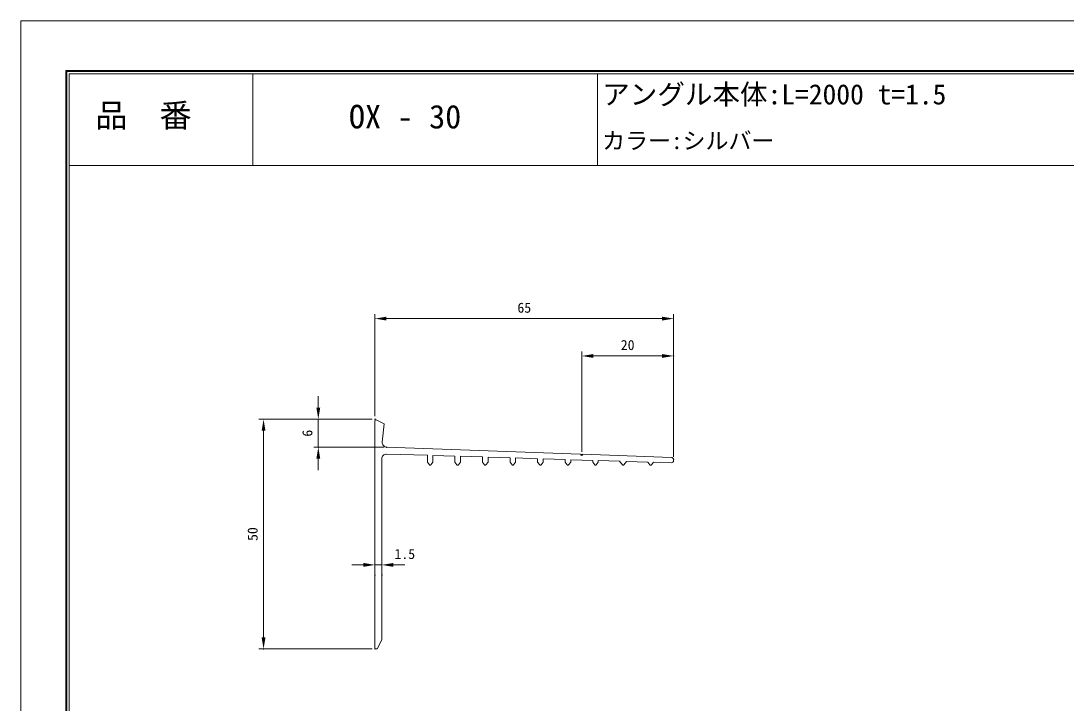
# Model space of a CAD drawing. Units: millimetres, scale not verified. Extents: x -210 to 210, y -148 to 148.
# Drawn here: x -210 to 17.5, y 0 to 148.5 of the extents above; entities that cross this region are included whole.
import ezdxf
from ezdxf.enums import TextEntityAlignment as Align

# ---------------------------------------------------------------- set-up
doc = ezdxf.new("R2010")
doc.units = ezdxf.units.MM
doc.header["$LTSCALE"] = 0.5
doc.header["$PDMODE"] = 32
doc.header["$PDSIZE"] = 0.1
for name, color, linetype, lineweight in [('0-1_1-1図枠', 3, 'Continuous', 18), ('0-3_2-1寸法', 7, 'Continuous', 9), ('0-4_Defpoints', 7, 'Continuous', 9), ('0-6_5-1実寸型', 1, 'Continuous', 18)]:
    doc.layers.add(name, color=color, linetype=linetype, lineweight=lineweight)
doc.layers.add('0-2_1-2図名', color=7, linetype='Continuous')
doc.layers.add('0-5_1-4文字', color=7, linetype='Continuous')
doc.styles.add('ＭＳ ゴシック', font='')
doc.styles.get('ＭＳ ゴシック').set_extended_font_data('MS Gothic')

# ---------------------------------------------------------------- blocks, each defined once
blk = doc.blocks.new('D13')
at = {"layer": '0-3_2-1寸法'}
for p, q in [((76.4317, 210.298), (51.8099, 210.298)), ((52.8099, 207.798), (52.8099, 162.798)), ((76.4317, 160.298), (51.8099, 160.298))]:
    blk.add_line(p, q, dxfattribs=at)
for points in [[(52.3932, 207.798), (53.2265, 207.798), (52.8099, 210.298)], [(52.3932, 162.798), (53.2265, 162.798), (52.8099, 160.298)]]:
    blk.add_solid(points, dxfattribs=at)
at = {"layer": '0-4_Defpoints'}
for p in [(77.0567, 210.298), (52.8099, 160.298), (77.0567, 160.298)]:
    blk.add_point(p, dxfattribs=at)
at = {"layer": '0-3_2-1寸法', "style": 'ＭＳ ゴシック'}
blk.add_text('50', height=2.199, rotation=90, dxfattribs=at).set_placement((52.1849, 183.798), align=Align.BOTTOM_LEFT)
blk = doc.blocks.new('D14')
at = {"layer": '0-3_2-1寸法'}
for p, q in [((64.7208, 212.798), (64.7208, 215.298)), ((76.4317, 210.298), (63.7208, 210.298)), ((64.7208, 210.298), (64.7208, 204.2099)), ((78.9882, 204.2099), (63.7208, 204.2099)), ((64.7208, 201.7099), (64.7208, 199.2099))]:
    blk.add_line(p, q, dxfattribs=at)
for points in [[(64.3041, 212.798), (65.1375, 212.798), (64.7208, 210.298)], [(64.3041, 201.7099), (65.1375, 201.7099), (64.7208, 204.2099)]]:
    blk.add_solid(points, dxfattribs=at)
at = {"layer": '0-4_Defpoints'}
for p in [(77.0567, 210.298), (64.7208, 204.2099), (79.6132, 204.2099)]:
    blk.add_point(p, dxfattribs=at)
at = {"layer": '0-3_2-1寸法', "style": 'ＭＳ ゴシック'}
blk.add_text('6', height=2.199, rotation=90, dxfattribs=at).set_placement((64.0958, 206.5039), align=Align.BOTTOM_LEFT)
blk = doc.blocks.new('D15')
at = {"layer": '0-3_2-1寸法'}
for p, q in [((77.0567, 210.923), (77.0567, 233.1919)), ((139.5567, 232.1919), (79.5567, 232.1919)), ((142.0567, 202.1206), (142.0567, 233.1919))]:
    blk.add_line(p, q, dxfattribs=at)
for points in [[(79.5567, 232.6086), (79.5567, 231.7753), (77.0567, 232.1919)], [(139.5567, 232.6086), (139.5567, 231.7753), (142.0567, 232.1919)]]:
    blk.add_solid(points, dxfattribs=at)
at = {"layer": '0-4_Defpoints'}
for p in [(77.0567, 232.1919), (77.0567, 210.298), (142.0567, 201.4956)]:
    blk.add_point(p, dxfattribs=at)
at = {"layer": '0-3_2-1寸法', "style": 'ＭＳ ゴシック'}
blk.add_text('65', height=2.199, dxfattribs=at).set_placement((108.0567, 232.8169), align=Align.BOTTOM_LEFT)
blk = doc.blocks.new('D16')
at = {"layer": '0-3_2-1寸法'}
for p, q in [((74.5567, 178.582), (72.0567, 178.582)), ((77.0567, 176.9856), (77.0567, 179.582)), ((78.5567, 178.582), (77.0567, 178.582)), ((78.5567, 176.9856), (78.5567, 179.582)), ((81.0567, 178.582), (83.5567, 178.582))]:
    blk.add_line(p, q, dxfattribs=at)
for points in [[(74.5567, 178.9987), (74.5567, 178.1654), (77.0567, 178.582)], [(81.0567, 178.9987), (81.0567, 178.1654), (78.5567, 178.582)]]:
    blk.add_solid(points, dxfattribs=at)
at = {"layer": '0-4_Defpoints'}
for p in [(77.0567, 178.582), (77.0567, 176.3606), (78.5567, 176.3606)]:
    blk.add_point(p, dxfattribs=at)
at = {"layer": '0-3_2-1寸法', "style": 'ＭＳ ゴシック'}
blk.add_text('1.5', height=2.199, dxfattribs=at).set_placement((81.3067, 179.207), align=Align.BOTTOM_LEFT)
blk = doc.blocks.new('D17')
at = {"layer": '0-3_2-1寸法'}
for p, q in [((122.0533, 203.2286), (122.0533, 225.0633)), ((124.5533, 224.0633), (139.5567, 224.0633)), ((142.0567, 202.1206), (142.0567, 225.0633))]:
    blk.add_line(p, q, dxfattribs=at)
for points in [[(124.5533, 224.4799), (124.5533, 223.6466), (122.0533, 224.0633)], [(139.5567, 224.4799), (139.5567, 223.6466), (142.0567, 224.0633)]]:
    blk.add_solid(points, dxfattribs=at)
at = {"layer": '0-4_Defpoints'}
for p in [(142.0567, 224.0633), (122.0533, 202.6036), (142.0567, 201.4956)]:
    blk.add_point(p, dxfattribs=at)
at = {"layer": '0-3_2-1寸法', "style": 'ＭＳ ゴシック'}
blk.add_text('20', height=2.199, dxfattribs=at).set_placement((130.555, 224.6883), align=Align.BOTTOM_LEFT)

msp = doc.modelspace()

# ---------------------------------------------------------------- linework, layer by layer
at = {"layer": '0-1_1-1図枠'}
for p, q in [((-199.9935, 137.5), (-199.9935, -137.5)), ((-199.9935, 137.5), (200.0065, 137.5)), ((-199.4935, 137), (-199.4935, -137)), ((-199.4935, 137), (199.5065, 137)), ((-159.4935, 137), (-159.4935, 117)), ((-84.4935, 137), (-84.4935, 117)), ((-199.4935, 117), (199.5065, 117))]:
    msp.add_line(p, q, dxfattribs=at)
at = {"layer": '0-4_Defpoints'}
for q in [(-200.1935, -137.7), (200.2065, 137.7), (-200.1935, -137.7), (200.2065, 137.7)]:
    msp.add_line((-200.1935, 137.7), q, dxfattribs=at)
msp.add_lwpolyline([(-209.9935, -148.5), (-209.9935, 148.5), (210.0065, 148.5), (210.0065, -148.5)], close=True, dxfattribs=at)
at = {"layer": '0-6_5-1実寸型'}
for p, q in [((-132.9368, 61.4744), (-132.9368, 11.798)), ((-130.3804, 55.7099), (-88.1917, 54.202)), ((-131.4368, 53.2154), (-131.4368, 13.798)), ((-130.4062, 54.2149), (-121.5368, 53.9427)), ((-121.5368, 53.9427), (-121.5368, 52.439)), ((-121.5368, 52.439), (-121.0908, 51.8705)), ((-120.3368, 52.4391), (-120.7821, 51.8705)), ((-120.3368, 53.9059), (-115.5368, 53.7586)), ((-120.3368, 53.9059), (-120.3368, 52.4391)), ((-115.5368, 53.7586), (-115.5368, 52.439)), ((-115.5368, 52.439), (-115.0908, 51.8705)), ((-114.3368, 52.4391), (-114.7821, 51.8705)), ((-114.3368, 53.7218), (-109.5368, 53.5745)), ((-114.3368, 53.7218), (-114.3368, 52.4391)), ((-109.5368, 53.5745), (-109.5368, 52.439)), ((-109.5368, 52.439), (-109.0908, 51.8705)), ((-108.3368, 52.4391), (-108.7821, 51.8705)), ((-108.3368, 53.5377), (-103.5368, 53.3904)), ((-108.3368, 53.5377), (-108.3368, 52.4391)), ((-103.5368, 53.3904), (-103.5368, 52.439)), ((-103.5368, 52.439), (-103.0908, 51.8705)), ((-102.3368, 52.4391), (-102.7821, 51.8705)), ((-102.3368, 53.3536), (-97.5368, 53.2063)), ((-102.3368, 53.3536), (-102.3368, 52.4391)), ((-97.5368, 53.2063), (-97.5368, 52.439)), ((-97.5368, 52.439), (-97.0908, 51.8705)), ((-96.3368, 52.4391), (-96.7821, 51.8705)), ((-96.3368, 53.1695), (-91.5368, 53.0222)), ((-96.3368, 53.1695), (-96.3368, 52.4391)), ((-91.5368, 53.0222), (-91.5368, 52.439)), ((-91.5368, 52.439), (-91.0908, 51.8705)), ((-90.3368, 52.4391), (-90.7821, 51.8705)), ((-90.3368, 52.9854), (-85.5368, 52.8381)), ((-90.3368, 52.9854), (-90.3368, 52.4391)), ((-88.1917, 54.202), (-88.1254, 54.0281)), ((-87.6963, 54.1843), (-87.7543, 54.0282)), ((-87.6963, 54.1843), (-68.419, 53.4952)), ((-85.5368, 52.8381), (-85.5368, 52.439)), ((-85.5368, 52.439), (-85.0908, 51.8705)), ((-84.3368, 52.4391), (-84.7821, 51.8705)), ((-84.3368, 52.8012), (-79.7096, 52.6593)), ((-84.3368, 52.8012), (-84.3368, 52.4391)), ((-79.7096, 52.6593), (-79.0908, 51.8705)), ((-78.2006, 52.613), (-78.7821, 51.8705)), ((-78.2006, 52.613), (-73.5616, 52.4706)), ((-73.5616, 52.4706), (-73.0908, 51.8705)), ((-72.3414, 52.4332), (-72.7821, 51.8705)), ((-72.3414, 52.4332), (-68.4522, 52.3138)), ((-67.9368, 52.9956), (-67.9368, 52.8136)), ((-132.4368, 11.798), (-131.4368, 13.798)), ((-132.9368, 11.798), (-132.4368, 11.798))]:
    msp.add_line(p, q, dxfattribs=at)
msp.add_lwpolyline([(-131.3396, 56.8097), (-130.9368, 60.798), (-132.6474, 61.6533)], dxfattribs=at)
for centre, radius, start, end in [((-132.7368, 61.4744), 0.2, 63.43495, 180), ((-130.3447, 56.7092), 1, 174.23325, 267.95298), ((-130.4368, 53.2154), 1, 88.24241, 180), ((-87.9403, 54.1036), 0.2, 202.13608, 337.86392), ((-68.4368, 52.8136), 0.5, 268.24241, 0), ((-68.4368, 52.9956), 0.5, 0, 87.95298), ((-120.9368, 51.998), 0.2, 219.60616, 320.39384), ((-114.9368, 51.998), 0.2, 219.60616, 320.39384), ((-108.9368, 51.998), 0.2, 219.60616, 320.39384), ((-102.9368, 51.998), 0.2, 219.60616, 320.39384), ((-96.9368, 51.998), 0.2, 219.60616, 320.39384), ((-90.9368, 51.998), 0.2, 219.60616, 320.39384), ((-84.9368, 51.998), 0.2, 219.60616, 320.39384), ((-78.9368, 51.998), 0.2, 219.60616, 320.39384), ((-72.9368, 51.998), 0.2, 219.60616, 320.39384)]:
    msp.add_arc(centre, radius, start, end, dxfattribs=at)

# ---------------------------------------------------------------- block references
at = {"layer": '0-3_2-1寸法'}
for name in ['D15', 'D17', 'D14', 'D13', 'D16']:
    msp.add_blockref(name, (-209.9935, -148.5), dxfattribs=at)

# ---------------------------------------------------------------- texts
at = {"layer": '0-2_1-2図名', "style": 'ＭＳ ゴシック'}
for s, p in [('品\u3000番', (-193.8245, 123.8198)), ('OX - 30', (-138.5986, 123.5533))]:
    msp.add_text(s, height=5.132, dxfattribs=at).set_placement(p, align=Align.BOTTOM_LEFT)
at = {"layer": '0-5_1-4文字', "style": 'ＭＳ ゴシック'}
for s, height, p in [('アングル本体:L=2000 t=1.5', 4.399, (-83.4935, 129)), ('カラー:シルバー', 3.666, (-83.4935, 119.5))]:
    msp.add_text(s, height=height, dxfattribs=at).set_placement(p, align=Align.BOTTOM_LEFT)

doc.saveas('drawing.dxf')
